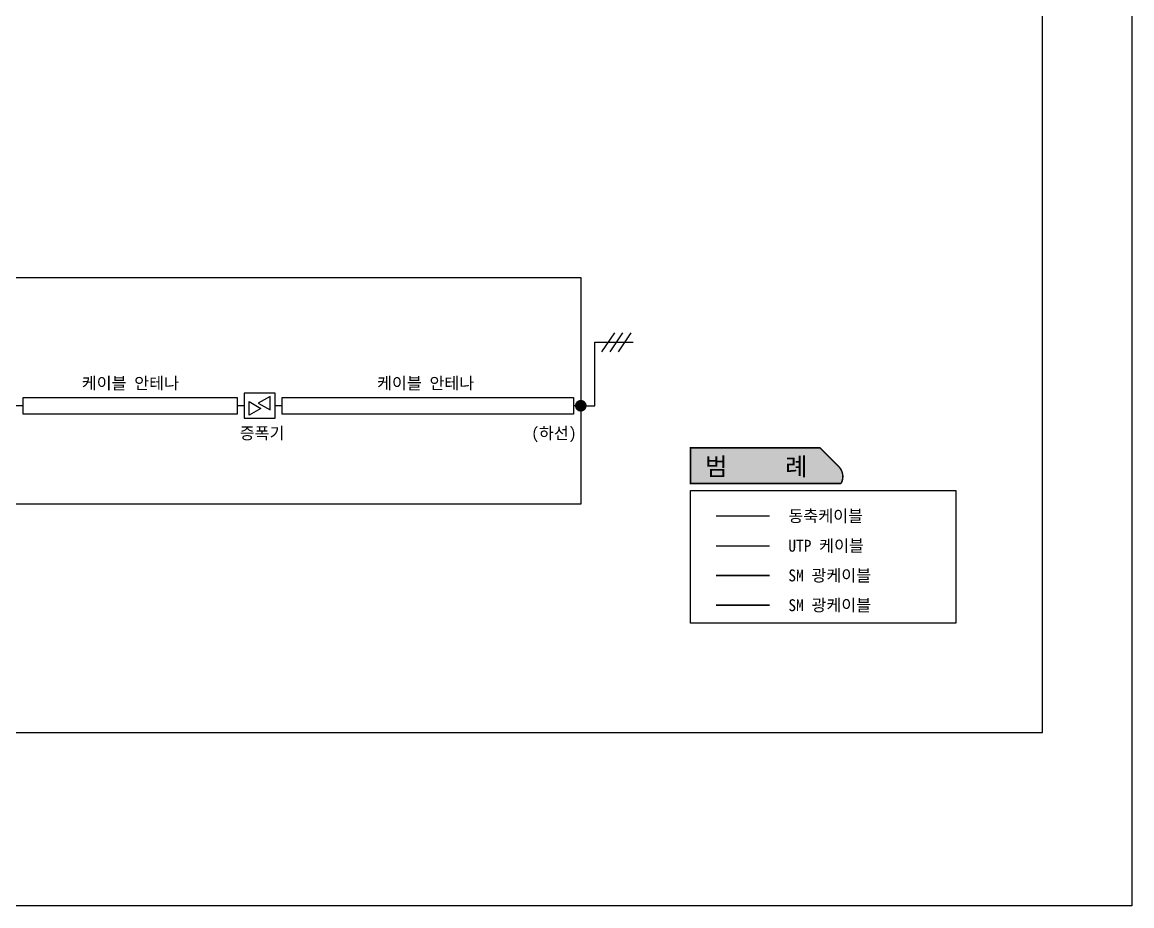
# Model space of a CAD drawing. Header units: millimetres. Extents: x 0 to 2521, y -5 to 594.
# Drawn here: x 1317 to 1690.1, y -4.9 to 292.1 of the extents above; entities that cross this region are included whole.
import ezdxf
from ezdxf.enums import TextEntityAlignment as Align

# ---------------------------------------------------------------- set-up
doc = ezdxf.new("R2010")
doc.units = ezdxf.units.MM
doc.header["$LTSCALE"] = 10
doc.linetypes.add('DASHED', pattern=[0.75, 0.5, -0.25])
doc.linetypes.add('H2', pattern=[4.5, 3, -1.5])
for name, color, linetype in [('A-ANNO-TTLB', 7, 'Continuous'), ('S-254', 254, 'Continuous'), ('T', 4, 'Continuous'), ('TEXT1', 7, 'Continuous'), ('TITBOX', 7, 'Continuous'), ('TT-CABL', 4, 'Continuous'), ('TT-COMM-CABL', 4, 'Continuous'), ('TT-COMM-SYMB', 3, 'Continuous'), ('TT-COMM-TEXT', 3, 'Continuous')]:
    doc.layers.add(name, color=color, linetype=linetype)
doc.styles.add('굴림체', font='GulimChe.ttf')

msp = doc.modelspace()

# ---------------------------------------------------------------- hatches: boundary and pattern name
at = {"layer": 'S-254'}
h = msp.add_hatch(color=256, dxfattribs=at)
edge = h.paths.add_edge_path()
edge.add_line((1541.679155785731, 136.9966106233411), (1541.679155785731, 148.9965346741351))
edge.add_line((1541.679155785731, 148.9965346741351), (1585.21146654832, 148.9965346741351))
edge.add_line((1585.21146654832, 148.9965346741351), (1591.211428573791, 142.9965726497253))
edge.add_arc((1588.100931662967, 139.3318738181395), 4.806787758826164, -29.06661373656982, 49.67630667539879, ccw=False)
edge.add_line((1592.302330760212, 136.9966106244074), (1541.679155785731, 136.9966106233411))
at = {"layer": 'TT-COMM-CABL'}
msp.add_hatch(color=256, dxfattribs=at).paths.add_polyline_path([(1506.807695667, 163.1456933325659, 1), (1502.838695667, 163.1456933325659, 1)])

# ---------------------------------------------------------------- linework, layer by layer
at = {"color": 3}
msp.add_lwpolyline([(1563.679016545793, 134.6697432633315), (1630.93071641007, 134.6697432633315), (1630.93071641007, 90.0994269592104), (1541.679155785731, 90.0994269592104), (1541.679155785731, 134.6697432633315), (1563.679016545793, 134.6697432633315)], dxfattribs=at)
at = {"color": 1, "linetype": 'H2'}
msp.add_lwpolyline([(1550.298440718084, 126.0991991120393), (1568.298326794498, 126.0991991120393)], dxfattribs=at)
at = {"color": 2}
msp.add_lwpolyline([(1550.298440718084, 116.0992624029202), (1568.298326794498, 116.0992624029202)], dxfattribs=at)
at = {"color": 6, "const_width": 0.5999962025471499}
msp.add_lwpolyline([(1550.298440718084, 106.099325693801), (1568.298326794498, 106.099325693801)], dxfattribs=at)
at = {"color": 6, "linetype": 'DASHED', "const_width": 0.6}
msp.add_lwpolyline([(1550.298440718084, 96.09938898468181), (1568.298326794498, 96.09938898468181)], dxfattribs=at)
at = {"layer": 'A-ANNO-TTLB', "const_width": 0.4999968354559579}
msp.add_lwpolyline([(1541.679155785731, 136.9966106233411), (1541.679155785731, 148.9965346741351), (1585.21146654832, 148.9965346741351), (1591.211428573791, 142.9965726497253), (1591.211428573735, 142.9965726497626, -0.357770876411344), (1592.30233076023, 136.996610624426), (1592.302330760212, 136.9966106244074), (1541.679155785731, 136.9966106233411)], format="xyb", close=True, dxfattribs=at)
at = {"layer": 'T'}
msp.add_lwpolyline([(1206.13159111081, 206.2206933325661), (1504.823195667, 206.2206933325661), (1504.823195667, 130.0706933325662), (1206.13159111081, 130.0706933325662)], close=True, dxfattribs=at)
at = {"layer": 'TITBOX', "color": 1, "flags": 128}
for points in [[(849.0591862003911, 589.0642195242922), (1690.059186201672, 589.0642195242922), (1690.059186201672, -4.935780476639138), (849.0591862003911, -4.935780476639138)], [(879.0591862010315, 53.30285588700781), (1660.059186201031, 53.30285588700781), (1660.059186201031, 574.0642195233609), (879.0591862010315, 574.0642195233609)]]:
    msp.add_lwpolyline(points, close=True, dxfattribs=at)
at = {"layer": 'TT-CABL'}
msp.add_line((1504.823195667, 163.1456933325659), (1509.512145042382, 163.1456933325659), dxfattribs=at)
for points in [[(1516.103279936347, 187.6942208995949), (1511.81496758854, 181.3213766479072)], [(1518.868646263428, 187.6942208995949), (1514.580333915622, 181.3213766479072)], [(1521.63401259051, 187.6942208995949), (1517.345700242703, 181.3213766479072)], [(1509.512145042382, 163.1456933325659), (1509.512145042382, 184.5077987737511), (1522.419205596808, 184.5077987737511)]]:
    msp.add_lwpolyline(points, dxfattribs=at)
for points in [[(1317.329452084119, 165.921253547551), (1389.249576194571, 165.921253547551), (1389.249576194571, 160.3701331175797), (1317.329452084119, 160.3701331175797)], [(1404.426046782807, 165.9212535475512), (1502.423195667, 165.9212535475516), (1502.423195667, 160.3701331175803), (1404.426046782807, 160.3701331175798)]]:
    msp.add_lwpolyline(points, close=True, dxfattribs=at)
at = {"layer": 'TT-COMM-CABL', "flags": 128}
for points in [[(1317.329452084119, 163.1456933325663), (1314.929452084119, 163.1456933325663)], [(1391.649576194571, 163.1456933325665), (1389.249576194571, 163.1456933325665)], [(1404.426046782807, 163.1456933325662), (1402.026046782807, 163.1456933325662)], [(1504.823195667, 163.1456933325659), (1502.423195667, 163.1456933325659)]]:
    msp.add_lwpolyline(points, dxfattribs=at)
at = {"layer": 'TT-COMM-SYMB', "linetype": 'Continuous'}
for p, q in [((1391.649576194571, 167.3456933325665), (1391.649576194571, 158.9456933325665)), ((1402.026046782807, 167.3456933325665), (1391.649576194571, 167.3456933325665)), ((1402.026046782807, 158.9456933325665), (1402.026046782807, 167.3456933325665)), ((1391.649576194571, 158.9456933325665), (1402.026046782807, 158.9456933325665))]:
    msp.add_line(p, q, dxfattribs=at)
at = {"layer": 'TT-COMM-SYMB'}
for p, q in [((1393.324085998494, 159.9850303077043), (1393.324085998494, 164.5494936123356)), ((1393.324085998494, 164.5494936123356), (1397.277027174963, 162.2672619600396)), ((1400.351536978884, 166.3063563574483), (1396.398595802415, 164.0241247051329)), ((1400.351536978884, 161.7418930527975), (1400.351536978884, 166.3063563574483)), ((1397.277027174963, 162.2672619600396), (1393.324085998494, 159.9850303077043)), ((1396.398595802415, 164.0241247051329), (1400.351536978884, 161.7418930527975))]:
    msp.add_line(p, q, dxfattribs=at)

# ---------------------------------------------------------------- texts
at = {"color": 7, "style": '굴림체'}
for s, p in [('동축케이블', (1574.601491082107, 124.0992117702156)), ('UTP 케이블', (1574.601491082107, 114.0992750610964)), ('SM 광케이블', (1574.601491082107, 104.0993383519772)), ('SM 광케이블', (1574.601491082107, 94.09940164285808))]:
    msp.add_text(s, height=3.999974683647666, dxfattribs=at).set_placement(p)
at = {"layer": 'TEXT1', "color": 5, "style": '굴림체'}
msp.add_text('범     례', height=5.999962025471499, dxfattribs=at).set_placement((1546.56912483649, 139.7583884665592))
at = {"layer": 'TT-COMM-TEXT', "style": '굴림체'}
for s, p in [('케이블 안테나', (1353.405711670707, 170.7143456662149)), ('케이블 안테나', (1452.67028333128, 170.7143456662147)), ('증폭기', (1397.69466685722, 153.9327601690377)), ('(하선)', (1495.785536920857, 153.9327601690377))]:
    msp.add_text(s, height=4, dxfattribs=at).set_placement(p, align=Align.MIDDLE_CENTER)

doc.saveas('drawing.dxf')
